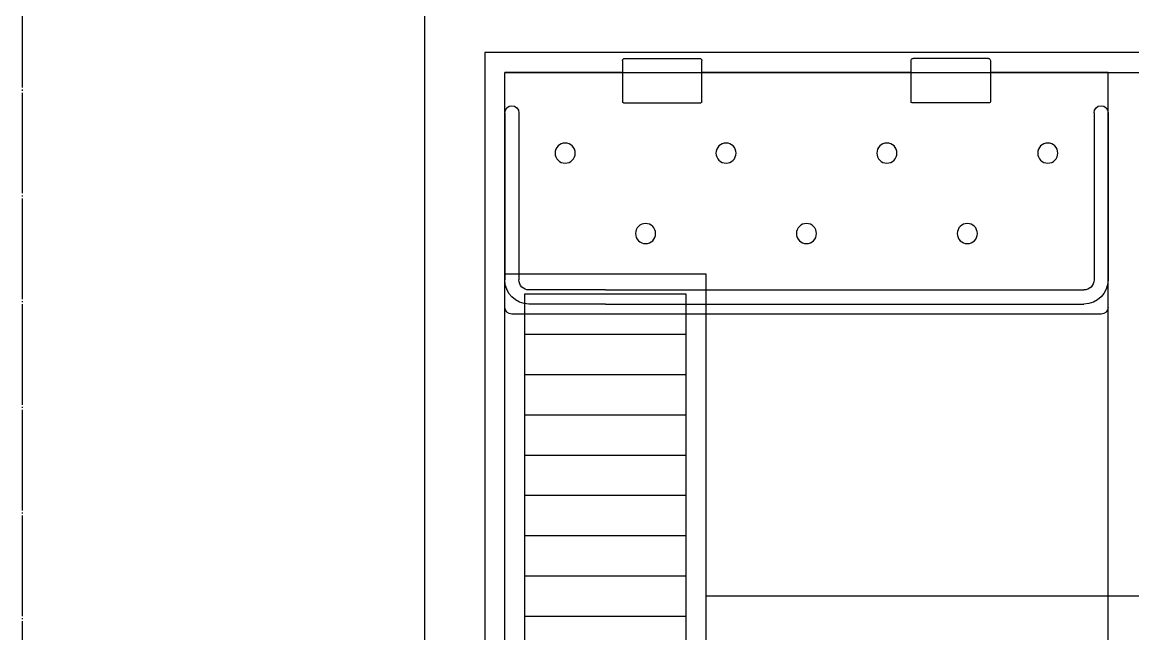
# Model space of a CAD drawing. Header units: millimetres. Extents: x 18456 to 179493, y -203649 to 469211.
# Drawn here: x 121449 to 122001, y 46272 to 46576 of the extents above; entities that cross this region are included whole.
import ezdxf

# ---------------------------------------------------------------- set-up
doc = ezdxf.new("R2010")
doc.units = ezdxf.units.MM
doc.linetypes.add('X-평면도(기본형)$0$CEN', pattern=[52.5, 50, -1, 0.5, -1])
for name, color, linetype, true_color in [('X-평면도(기본형)$0$CEN', 1, 'X-평면도(기본형)$0$CEN', 0xff0000), ('X-평면도(기본형)$0$FIN', 9, 'Continuous', 0x808080), ('X-평면도(기본형)$0$FUR', 6, 'Continuous', 0xff00ff), ('X-평면도(기본형)$0$MC', 7, 'Continuous', 0x7f7fff), ('X-평면도(기본형)$0$TIL', 5, 'Continuous', 0x0000ff), ('X-평면도(기본형)$0$W1', 2, 'Continuous', 0xffff00)]:
    doc.layers.add(name, color=color, linetype=linetype, true_color=true_color)

# ---------------------------------------------------------------- blocks, each defined once
blk = doc.blocks.new('X-평면도(기본형)$0$코너  선반')
at = {"layer": 'X-평면도(기본형)$0$FUR'}
for p, q in [((506927.8, 180420.77), (506927.8, 180400.27)), ((506928.8, 180421.77), (506966.3, 180421.77)), ((506928.8, 180421.77), (506966.3, 180421.77)), ((506967.3, 180400.27), (506967.3, 180420.77)), ((507071.3, 180400.27), (507071.3, 180420.77)), ((507109.8, 180421.77), (507072.3, 180421.77)), ((507109.8, 180421.77), (507072.3, 180421.77)), ((507110.8, 180420.77), (507110.8, 180400.27)), ((506869.3, 180298.27), (506869.3, 180414.77)), ((506869.3, 180414.77), (506927.8, 180414.77)), ((506967.3, 180414.77), (507071.3, 180414.77)), ((507110.8, 180414.77), (507169.3, 180414.77)), ((507169.3, 180298.27), (507169.3, 180414.77)), ((506928.3, 180399.77), (506966.8, 180399.77)), ((507110.3, 180399.77), (507071.8, 180399.77)), ((506872.8, 180294.77), (507165.8, 180294.77))]:
    blk.add_line(p, q, dxfattribs=at)
at = {"layer": 'X-평면도(기본형)$0$FUR', "color": 8, "true_color": 0x808080}
for p, q in [((506869.3, 180394.77), (506869.3, 180311.77)), ((506876.3, 180394.77), (506876.3, 180311.77)), ((507162.3, 180394.77), (507162.3, 180311.77)), ((507169.3, 180394.77), (507169.3, 180311.77)), ((507119.3, 180306.77), (506881.3, 180306.77)), ((507119.3, 180306.77), (507157.3, 180306.77)), ((507119.3, 180299.77), (506881.3, 180299.77)), ((507119.3, 180299.77), (507157.3, 180299.77))]:
    blk.add_line(p, q, dxfattribs=at)
for centre in [(506899.3, 180374.77), (506979.3, 180374.77), (507059.3, 180374.77), (507139.3, 180374.77), (506939.3, 180334.77), (507019.3, 180334.77), (507099.3, 180334.77)]:
    blk.add_circle(centre, 5, dxfattribs=at)
at = {"layer": 'X-평면도(기본형)$0$FUR'}
for centre, radius, start, end in [((506928.8, 180420.77), 1, 90, 180), ((506966.3, 180420.77), 1, 0, 90), ((507072.3, 180420.77), 1, 90, 180), ((507109.8, 180420.77), 1, 0, 90), ((506928.3, 180400.27), 0.5, 180, 270), ((506966.8, 180400.27), 0.5, 270, 0), ((507071.8, 180400.27), 0.5, 180, 270), ((507110.3, 180400.27), 0.5, 270, 0), ((506872.8, 180298.27), 3.5, 180, 270), ((507165.8, 180298.27), 3.5, 270, 0)]:
    blk.add_arc(centre, radius, start, end, dxfattribs=at)
at = {"layer": 'X-평면도(기본형)$0$FUR', "color": 8, "true_color": 0x808080}
for centre, radius, start, end in [((506872.8, 180394.77), 3.5, 0, 180), ((507165.8, 180394.77), 3.5, 0, 180), ((506881.3, 180311.77), 12, 180, 270), ((506881.3, 180311.77), 5, 180, 270), ((507157.3, 180311.77), 5, 270, 0), ((507157.3, 180311.77), 12, 270, 0)]:
    blk.add_arc(centre, radius, start, end, dxfattribs=at)
blk = doc.blocks.new('X-평면도(기본형)$0$T1')
at = {"layer": 'X-평면도(기본형)$0$FUR', "color": 8, "true_color": 0x808080}
for p, q in [((10, 670), (90, 670)), ((10, 650), (90, 650)), ((10, 630), (90, 630)), ((10, 610), (90, 610)), ((10, 590), (90, 590)), ((10, 570), (90, 570)), ((10, 550), (90, 550)), ((10, 530), (90, 530))]:
    blk.add_line(p, q, dxfattribs=at)
at = {"layer": 'X-평면도(기본형)$0$FUR'}
for points in [[(100, 270.92), (100, 0), (0, 0), (0, 700), (100, 700), (100, 487.43)], [(10, 461.78), (10, 690), (90, 690), (90, 487.47)]]:
    blk.add_lwpolyline(points, dxfattribs=at)
blk = doc.blocks.new('X-평면도(기본형)$0$ba15002700')
at = {"layer": 'X-평면도(기본형)$0$MC'}
blk.add_lwpolyline([(0, 0), (1500, 0), (1500, -2700), (0, -2700)], close=True, dxfattribs=at)
at = {"layer": 'X-평면도(기본형)$0$TIL'}
for p, q in [((300, -860), (300, 0)), ((100, -260), (1500, -260))]:
    blk.add_line(p, q, dxfattribs=at)
at = {"layer": 'X-평면도(기본형)$0$FUR', "xscale": -1}
blk.add_blockref('X-평면도(기본형)$0$코너  선반', (507169.3, -180414.77), dxfattribs=at)
at = {"layer": 'X-평면도(기본형)$0$FUR'}
blk.add_blockref('X-평면도(기본형)$0$T1', (0, -800), dxfattribs=at)

msp = doc.modelspace()

# ---------------------------------------------------------------- linework, layer by layer
at = {"layer": 'X-평면도(기본형)$0$CEN'}
msp.add_line((121448.63, 48221.08), (121448.63, 37026.08), dxfattribs=at)
msp.add_line((121448.63, 48221.08), (121448.63, 37026.08), dxfattribs=at)
at = {"layer": 'X-평면도(기본형)$0$FIN'}
for p, q in [((121678.63, 46561.08), (121678.63, 43841.08)), ((123198.63, 46561.08), (121678.63, 46561.08))]:
    msp.add_line(p, q, dxfattribs=at)
at = {"layer": 'X-평면도(기본형)$0$W1'}
msp.add_line((121648.63, 47171.08), (121648.63, 43811.08), dxfattribs=at)

# ---------------------------------------------------------------- block references
msp.add_blockref('X-평면도(기본형)$0$ba15002700', (121688.63, 46551.08))

doc.saveas('drawing.dxf')
